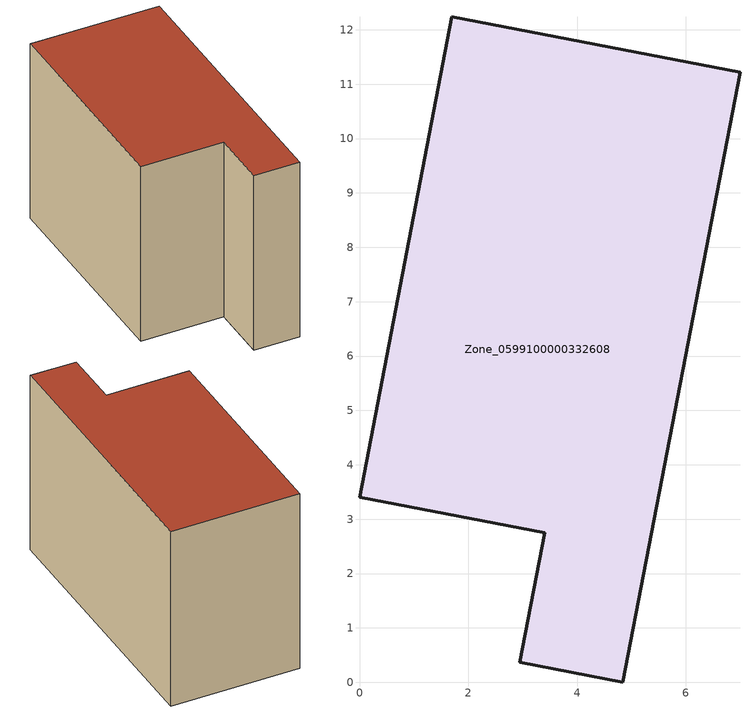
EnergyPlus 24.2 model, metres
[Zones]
Zone_0599100000332608
 floor ground (C_G): 7,11.22 4.84,0 2.95,0.37 3.41,2.75 0,3.4 1.7,12.24 z0
 wall outside (C_F): 4.84,0 7,11.22 1.7,12.24 0,3.4 3.41,2.75 2.95,0.37 4.84,0 z0:7.87
 roof outside (C_R): 2.95,0.37 4.84,0 7,11.22 1.7,12.24 0,3.4 3.41,2.75 z7.87
[BUILDING]
Pand.0599100000332608: North Axis=0; Terrain=City; Loads Convergence Tolerance Value=0.04; Temperature Convergence Tolerance Value=0.4; Solar Distribution=FullExterior; Maximum Number of Warmup Days=25; Minimum Number of Warmup Days=1
[Site:Location]
Rotterdam.The.Hague.AP_ZH_NLD Design_Conditions: Latitude=51.96; Longitude=4.45; Time Zone=1; Elevation=-4.5
[SITE:GROUNDTEMPERATURE:BUILDINGSURFACE]
18, 18, 18, 18, 18, 18, 18, 18, 18, 18, 18, 18
[MATERIAL] Thermal Absorptance=0.9; Solar Absorptance=0.7; Visible Absorptance=0.7
Name | Roughness | Thickness | Conductivity | Density | Specific Heat
G.TI.1975-1991 | MediumSmooth | 0.15 | 0.288461 | 540 | 1210
F.TI.1975-1991 | Rough | 0.3 | 0.230769 | 1920 | 840
R.TI.1975-1991 | MediumRough | 0.2 | 0.153846 | 1500 | 1000
[CONSTRUCTION]
C_G: G.TI.1975-1991
C_F: F.TI.1975-1991
C_R: R.TI.1975-1991
[ZONE]
Zone_0599100000332608: Type=1; Multiplier=1; Ceiling Height=Autocalculate; Volume=Autocalculate; Floor Area=autocalculate; Part of Total Floor Area=Yes
[ZONEINFILTRATION:DESIGNFLOWRATE]
Infil_Zone_0599100000332608: Zone or ZoneList or Space or SpaceList=Zone_0599100000332608; Schedule=AlwaysOn; Design Flow Rate Calculation Method=Flow/Area; Flow Rate per Floor Area=0.003; Constant Term Coefficient=1; Temperature Term Coefficient=0; Velocity Term Coefficient=0; Velocity Squared Term Coefficient=0
[HVACTEMPLATE:ZONE:IDEALLOADSAIRSYSTEM]
Zone_0599100000332608: Maximum Heating Supply Air Temperature=50; Minimum Cooling Supply Air Temperature=13; Maximum Heating Supply Air Humidity Ratio=0.0156; Minimum Cooling Supply Air Humidity Ratio=0.0077; Heating Limit=NoLimit; Cooling Limit=NoLimit; Dehumidification Control Type=ConstantSensibleHeatRatio; Cooling Sensible Heat Ratio=0.7; Dehumidification Setpoint=60; Humidification Control Type=None; Humidification Setpoint=30; Outdoor Air Method=None; Outdoor Air Flow Rate per Person=0.00944; Outdoor Air Flow Rate per Zone Floor Area=0; Outdoor Air Flow Rate per Zone=0; Demand Controlled Ventilation Type=None; Outdoor Air Economizer Type=NoEconomizer; Heat Recovery Type=None; Sensible Heat Recovery Effectiveness=0.7; Latent Heat Recovery Effectiveness=0.65
[ZONECONTROL:THERMOSTAT]
ThermostatControl_Zone_0599100000332608: Zone or ZoneList=Zone_0599100000332608; Control Type Schedule=DualSetpointControlType; Control 1=Thermostat_Zone_0599100000332608; Temperature Difference Between Cutout And Setpoint=0
[THERMOSTATSETPOINT:DUALSETPOINT]
Thermostat_Zone_0599100000332608: Heating Setpoint Temperature Schedule=HeatingSetpoint_Zone_0599100000332608; Cooling Setpoint Temperature Schedule=CoolingSetpoint_Zone_0599100000332608
[SCHEDULE:COMPACT]
HeatingSetpoint_Zone_0599100000332608: Through: 12/31, For: AllDays, Until: 24:00, 21
CoolingSetpoint_Zone_0599100000332608: Through: 12/31, For: AllDays, Until: 24:00, 24
DualSetpointControlType: Through: 12/31, For: AllDays, Until: 24:00, 4
AlwaysOn: Through: 12/31, For: AllDays, Until: 24:00, 1
